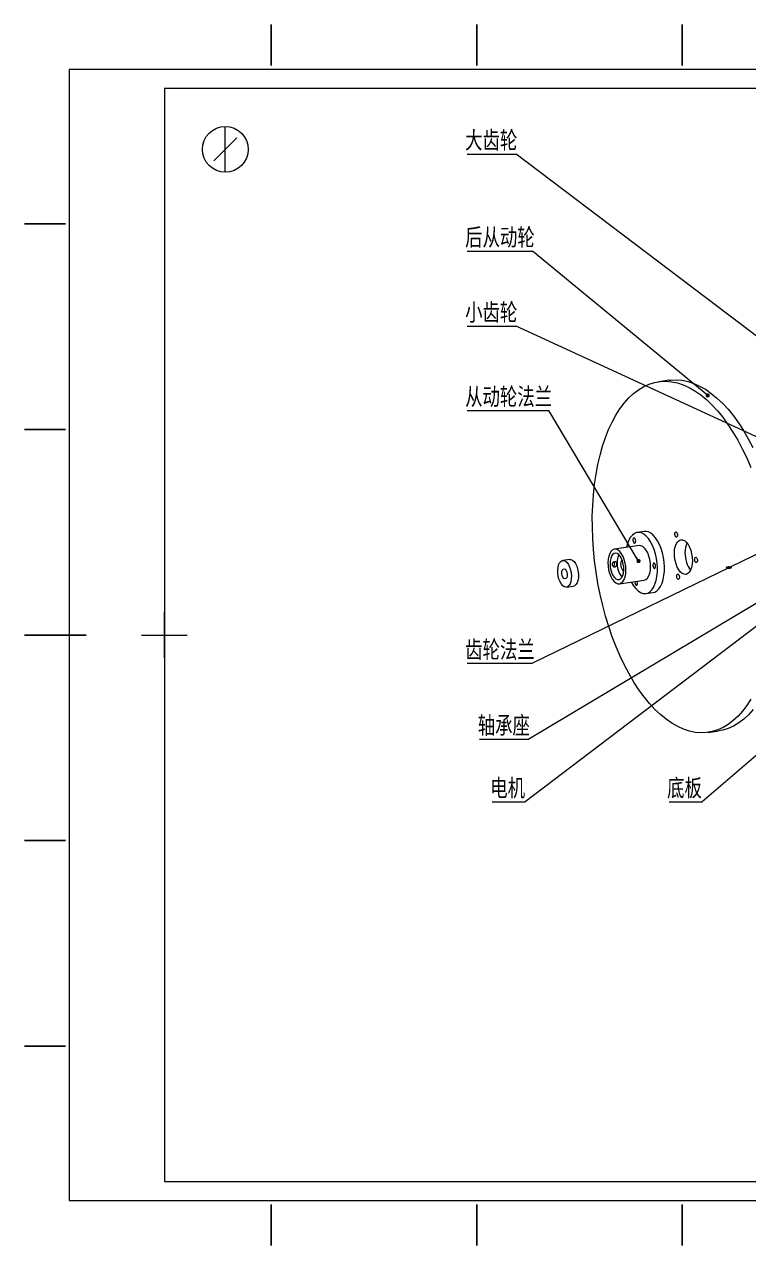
# Model space of a CAD drawing. Header units: millimetres. Extents: x 0 to 420, y 0 to 297.
# Drawn here: x 0 to 176.4, y 0 to 297 of the extents above; entities that cross this region are included whole.
import ezdxf

# ---------------------------------------------------------------- set-up
doc = ezdxf.new("R2010")
doc.units = ezdxf.units.MM
doc.layers.add('图框', color=7, linetype='Continuous')
doc.styles.add('SLDTEXTSTYLE1', font='hyswlongfangsong.ttf', dxfattribs={"bigfont": 'bigfont'})
doc.styles.get("Standard").update_dxf_attribs({"font": 'hyswlongfangsong.ttf'})
doc.dimstyles.new('SLDDIMSTYLE0', dxfattribs={"dimtxt": 2.5, "dimasz": 1.016, "dimexe": 0, "dimexo": 0.625, "dimgap": 0, "dimtad": 1, "dimdec": 0, "dimrnd": 1e-09, "dimtxsty": 'STANDARD', "dimblk1": 'DOT', "dimblk2": 'DOT', "dimsah": 1, "dimcen": 2.5, "dimazin": 3, "dimtfac": 1.016, "dimtdec": 0, "dimtmove": 0, "dimatfit": 3, "dimldrblk": 'DOT', "dimfrac": 2})

# ---------------------------------------------------------------- blocks, each defined once
blk = doc.blocks.new('SW_NOTE_0_2')
at = {"layer": '图框', "color": 0}
blk.add_line((-15.91, 0), (0, 0), dxfattribs=at)
at = {"layer": '图框', "color": 0, "insert": (-16.4, 5.52), "char_height": 4.233, "attachment_point": 1, "style": 'SLDTEXTSTYLE1'}
blk.add_mtext('后从动轮', dxfattribs=at)
blk = doc.blocks.new('_Dot')
at = {"color": 0, "linetype": 'ByBlock', "lineweight": -2}
blk.add_line((-0.5, 0), (-1, 0), dxfattribs=at)
at = {"color": 0, "linetype": 'ByBlock', "const_width": 0.5}
blk.add_lwpolyline([(-0.25, 0, 1), (0.25, 0, 1)], format="xyb", close=True, dxfattribs=at)
blk = doc.blocks.new('SW_NOTE_0_3')
at = {"layer": '图框', "color": 0}
blk.add_line((-19.86, 0), (0, 0), dxfattribs=at)
at = {"layer": '图框', "color": 0, "insert": (-20.35, 5.5), "char_height": 4.233, "attachment_point": 1, "style": 'SLDTEXTSTYLE1'}
blk.add_mtext('从动轮法兰', dxfattribs=at)
blk = doc.blocks.new('SW_NOTE_0_11')
at = {"layer": '图框', "color": 0}
blk.add_line((-11.95, 0), (0, 0), dxfattribs=at)
at = {"layer": '图框', "color": 0, "insert": (-12.41, 5.49), "char_height": 4.233, "attachment_point": 1, "style": 'SLDTEXTSTYLE1'}
blk.add_mtext('轴承座', dxfattribs=at)
blk = doc.blocks.new('SW_NOTE_0_12')
at = {"layer": '图框', "color": 0}
blk.add_line((-8.01, 0), (0, 0), dxfattribs=at)
at = {"layer": '图框', "color": 0, "insert": (-8.49, 5.55), "char_height": 4.233, "attachment_point": 1, "style": 'SLDTEXTSTYLE1'}
blk.add_mtext('底板', dxfattribs=at)
blk = doc.blocks.new('SW_NOTE_0_13')
at = {"layer": '图框', "color": 0}
blk.add_line((-15.91, 0), (0, 0), dxfattribs=at)
at = {"layer": '图框', "color": 0, "insert": (-16.39, 5.48), "char_height": 4.233, "attachment_point": 1, "style": 'SLDTEXTSTYLE1'}
blk.add_mtext('齿轮法兰', dxfattribs=at)
blk = doc.blocks.new('SW_NOTE_0_14')
at = {"layer": '图框', "color": 0}
blk.add_line((-11.96, 0), (0, 0), dxfattribs=at)
at = {"layer": '图框', "color": 0, "insert": (-12.45, 5.57), "char_height": 4.233, "attachment_point": 1, "style": 'SLDTEXTSTYLE1'}
blk.add_mtext('大齿轮', dxfattribs=at)
blk = doc.blocks.new('SW_NOTE_0_15')
at = {"layer": '图框', "color": 0}
blk.add_line((-11.95, 0), (0, 0), dxfattribs=at)
at = {"layer": '图框', "color": 0, "insert": (-12.44, 5.51), "char_height": 4.233, "attachment_point": 1, "style": 'SLDTEXTSTYLE1'}
blk.add_mtext('小齿轮', dxfattribs=at)
blk = doc.blocks.new('SW_NOTE_0_16')
at = {"layer": '图框', "color": 0}
blk.add_line((-8.03, 0), (0, 0), dxfattribs=at)
at = {"layer": '图框', "color": 0, "insert": (-8.47, 5.55), "char_height": 4.233, "attachment_point": 1, "style": 'SLDTEXTSTYLE1'}
blk.add_mtext('电机', dxfattribs=at)
blk = doc.blocks.new('HH_FRAME_C429X297')
at = {"layer": 'HH_TITLE'}
for p, q in [((214.44, 287), (214.44, 299)), ((208.44, 293), (220.44, 293)), ((41, 271), (41, 283)), ((41, 277), (44, 280)), ((41, 277), (38, 274)), ((25, 143.5), (25, 155.5)), ((423.88, 143.5), (423.88, 155.5)), ((19, 149.5), (31, 149.5)), ((417.88, 149.5), (429.88, 149.5)), ((243.88, 50), (423.88, 50)), ((351.88, 28), (351.88, 50)), ((387.88, 28), (387.88, 50)), ((387.88, 39), (423.88, 39)), ((243.88, 28), (423.88, 28)), ((279.88, 18), (279.88, 28)), ((315.88, 18), (315.88, 28)), ((351.88, 18), (351.88, 28)), ((387.88, 18), (387.88, 28)), ((243.88, 18), (423.88, 18)), ((279.88, 6), (279.88, 18)), ((315.88, 6), (315.88, 18)), ((351.88, 6), (351.88, 18)), ((387.88, 6), (387.88, 18)), ((214.44, 0), (214.44, 12)), ((208.44, 6), (220.44, 6))]:
    blk.add_line(p, q, dxfattribs=at)
for points in [[(0, 1), (428.88, 1), (428.88, 298), (0, 298)], [(25, 6), (423.88, 6), (423.88, 293), (25, 293)], [(243.88, 6), (423.88, 6), (423.88, 62), (243.88, 62)]]:
    blk.add_lwpolyline(points, close=True, dxfattribs=at)
blk.add_circle((41, 277), 6, dxfattribs=at)
for s, height, p in [('东方宏华 · 钻机电控', 5, (297.93, 53.5)), ('比  例', 2.5, (400.49, 48.25)), ('图  名', 2.5, (292.49, 41.75)), ('图  号', 2.5, (364.49, 41.75)), ('阶  段', 2.5, (400.49, 37.25)), ('材料', 2.2, (258.72, 24.4)), ('重量', 2.2, (294.72, 24.4)), ('版本', 2.2, (330.72, 24.4)), ('日期', 2.2, (366.72, 24.4)), ('图幅', 2.2, (402.72, 24.4)), ('设计', 2.2, (258.72, 13.4)), ('校对', 2.2, (294.72, 13.4)), ('审核', 2.2, (330.72, 13.4)), ('批准', 2.2, (366.72, 13.4)), ('会签', 2.2, (402.72, 13.4))]:
    blk.add_text(s, height=height, dxfattribs=at).set_placement(p)
for tag, p, height in [('SCALE', (399.41, 43), 3), ('TITLE', (287.09, 32.5), 5), ('DWG_NO', (362.33, 33.25), 3.5), ('STAGE', (399.41, 32), 3), ('MATERIAL', (255.84, 19.1), 2.8), ('WEIGHT', (291.84, 19.1), 2.8), ('VERSION', (327.84, 19.1), 2.8), ('DATE', (363.84, 19.1), 2.8), ('SHEET', (399.84, 19.1), 2.8), ('DESIGN', (255.84, 8.1), 2.8), ('CHECKED', (291.84, 8.1), 2.8), ('REVIEWED', (327.84, 8.1), 2.8), ('APPROVED', (363.84, 8.1), 2.8), ('COUNTERSIGN', (399.84, 8.1), 2.8)]:
    blk.add_attdef(tag, p, '', height=height, dxfattribs=at)

msp = doc.modelspace()

# ---------------------------------------------------------------- linework, layer by layer
at = {"color": 7, "linetype": 'Continuous', "lineweight": 35}
for p, q in [((60, 287), (60, 297)), ((110, 287), (110, 297)), ((160, 287), (160, 297)), ((10, 248.5), (0, 248.5)), ((10, 198.5), (0, 198.5)), ((0, 148.5), (15, 148.5)), ((10, 148.5), (0, 148.5)), ((10, 98.5), (0, 98.5)), ((10, 48.5), (0, 48.5)), ((60, 10), (60, 0)), ((110, 10), (110, 0)), ((160, 10), (160, 0))]:
    msp.add_line(p, q, dxfattribs=at)
at = {"color": 7, "linetype": 'Continuous', "lineweight": 25}
for p, q in [((156.85, 210.46), (154.27, 210.1)), ((150.78, 173.69), (149.07, 173.45)), ((149.52, 170.23), (143.52, 169.38)), ((132.63, 166.84), (130.92, 166.6)), ((131.82, 160.16), (133.54, 160.4)), ((144.7, 160.97), (150.71, 161.81)), ((151.16, 158.59), (152.87, 158.83)), ((166.28, 124.81), (168.86, 125.17))]:
    msp.add_line(p, q, dxfattribs=at)
at = {"color": 7, "linetype": 'Continuous', "lineweight": 25, "flags": 128}
for points in [[(142.13, 150.55), (141.35, 153.1), (140.65, 155.71), (140.03, 158.36), (139.5, 161.06), (139.05, 163.78), (138.69, 166.52), (138.41, 169.26), (138.23, 171.99), (138.14, 174.7), (138.13, 177.39), (138.22, 180.03), (138.4, 182.62), (138.67, 185.15), (139.03, 187.61), (139.47, 189.98), (140, 192.26), (140.62, 194.44), (141.31, 196.51), (142.09, 198.46), (142.93, 200.28), (143.85, 201.97), (144.84, 203.52), (145.89, 204.91), (147, 206.15), (148.16, 207.24), (149.38, 208.16), (150.63, 208.91), (151.93, 209.49), (153.26, 209.9), (154.62, 210.14), (156.01, 210.2), (157.41, 210.08), (158.82, 209.79), (160.24, 209.33), (161.66, 208.69), (163.08, 207.88), (164.48, 206.91), (165.86, 205.78), (167.23, 204.49), (168.56, 203.04), (169.86, 201.45), (171.12, 199.72), (172.34, 197.86), (173.5, 195.87), (174.61, 193.76), (175.67, 191.55), (176.66, 189.24)], [(156.85, 210.46), (157.2, 210.5), (158.58, 210.56), (159.98, 210.45), (161.4, 210.16), (162.82, 209.69), (164.23, 209.05), (165.65, 208.25), (167.05, 207.27), (168.44, 206.14), (169.8, 204.85), (171.13, 203.4), (172.43, 201.81), (173.69, 200.08), (174.91, 198.22), (176.07, 196.23), (177.19, 194.13)], [(150.45, 158.63), (151.03, 158.58), (151.59, 158.71), (152.12, 159.01), (152.6, 159.47), (153.02, 160.09), (153.37, 160.85), (153.65, 161.72), (153.84, 162.7), (153.95, 163.76), (153.97, 164.87), (153.89, 166), (153.73, 167.14), (153.48, 168.25), (153.16, 169.31), (152.76, 170.29), (152.3, 171.17), (151.79, 171.93), (151.24, 172.55), (150.66, 173.02), (150.07, 173.33), (149.48, 173.46), (148.91, 173.42), (148.36, 173.2), (147.86, 172.82), (147.41, 172.28), (147.02, 171.59), (146.7, 170.77), (146.47, 169.84), (146.46, 169.8)], [(152.87, 158.83), (153.31, 158.95), (153.83, 159.25), (154.31, 159.71), (154.74, 160.33), (155.09, 161.09), (155.37, 161.97), (155.56, 162.94), (155.67, 164), (155.68, 165.11), (155.61, 166.25), (155.45, 167.38), (155.2, 168.49), (154.87, 169.55), (154.47, 170.53), (154.01, 171.41), (153.5, 172.17), (152.95, 172.79), (152.38, 173.26), (151.79, 173.57), (151.2, 173.7), (150.78, 173.69)], [(158.24, 172.67), (158.18, 172.91), (158.18, 173.16), (158.23, 173.37), (158.32, 173.51), (158.44, 173.57), (158.57, 173.52), (158.69, 173.38), (158.78, 173.18), (158.84, 172.93), (158.84, 172.68), (158.79, 172.47), (158.7, 172.33), (158.58, 172.28), (158.45, 172.32), (158.33, 172.46), (158.24, 172.67)], [(144.3, 160.98), (144.75, 160.97), (145.17, 161.15), (145.54, 161.5), (145.86, 162), (146.09, 162.65), (146.24, 163.41), (146.3, 164.25), (146.26, 165.12), (146.12, 166), (145.9, 166.84), (145.6, 167.61), (145.24, 168.27), (144.82, 168.8), (144.38, 169.17), (143.92, 169.36), (143.47, 169.38), (143.05, 169.2), (142.68, 168.85), (142.36, 168.34), (142.13, 167.7), (141.98, 166.94), (141.92, 166.1), (141.96, 165.23), (142.1, 164.35), (142.32, 163.51), (142.62, 162.74), (142.98, 162.07), (143.4, 161.55), (143.84, 161.18), (144.3, 160.98)], [(148.37, 170.85), (148.5, 170.87), (148.6, 170.98), (148.66, 171.18), (148.68, 171.42), (148.64, 171.67), (148.56, 171.89), (148.44, 172.05), (148.31, 172.13), (148.19, 172.11), (148.09, 172), (148.02, 171.81), (148.01, 171.57), (148.05, 171.31), (148.13, 171.09), (148.24, 170.93), (148.37, 170.85)], [(150.71, 161.81), (150.75, 161.82), (151.17, 161.99), (151.55, 162.34), (151.86, 162.85), (152.09, 163.5), (152.24, 164.26), (152.3, 165.09), (152.26, 165.97), (152.13, 166.85), (151.9, 167.69), (151.6, 168.46), (151.24, 169.12), (150.82, 169.65), (150.38, 170.02), (149.92, 170.21), (149.52, 170.23)], [(158.49, 165.78), (158.27, 166.63), (158.13, 167.5), (158.09, 168.38), (158.15, 169.21), (158.3, 169.97), (158.53, 170.62), (158.85, 171.13), (159.22, 171.48), (159.64, 171.65), (160.09, 171.64), (160.55, 171.45), (160.99, 171.08), (161.41, 170.55), (161.77, 169.89), (162.07, 169.12), (162.29, 168.28), (162.43, 167.4), (162.47, 166.52), (162.41, 165.69), (162.26, 164.93), (162.03, 164.28), (161.71, 163.77), (161.34, 163.42), (160.92, 163.25), (160.47, 163.26), (160.01, 163.46), (159.57, 163.82), (159.15, 164.35), (158.79, 165.01), (158.49, 165.78)], [(130.96, 160.48), (130.6, 160.88), (130.28, 161.42), (130.02, 162.06), (129.83, 162.78), (129.72, 163.52), (129.7, 164.26), (129.78, 164.96), (129.94, 165.56), (130.17, 166.05), (130.47, 166.4), (130.82, 166.58), (131.2, 166.59), (131.59, 166.43), (131.97, 166.1), (132.31, 165.63), (132.6, 165.03), (132.83, 164.35), (132.98, 163.61), (133.04, 162.86), (133.01, 162.14), (132.9, 161.49), (132.7, 160.94), (132.43, 160.52), (132.1, 160.25), (131.73, 160.15), (131.35, 160.23), (130.96, 160.48)], [(132.63, 166.84), (132.92, 166.83), (133.31, 166.67), (133.68, 166.34), (134.03, 165.87), (134.32, 165.27), (134.55, 164.59), (134.7, 163.85), (134.76, 163.1), (134.73, 162.38), (134.61, 161.73), (134.41, 161.18), (134.14, 160.76), (133.81, 160.49), (133.54, 160.4)], [(144.26, 161.97), (144.64, 161.97), (144.99, 162.14), (145.29, 162.48), (145.53, 162.96), (145.7, 163.56), (145.78, 164.25), (145.76, 164.98), (145.66, 165.73), (145.48, 166.45), (145.22, 167.1), (144.9, 167.64), (144.54, 168.06), (144.16, 168.31), (143.77, 168.4), (143.4, 168.31), (143.07, 168.06), (142.8, 167.65), (142.59, 167.1), (142.47, 166.45), (142.44, 165.74), (142.5, 164.99), (142.64, 164.25), (142.86, 163.56), (143.15, 162.96), (143.49, 162.48), (143.87, 162.14), (144.26, 161.97)], [(144.58, 168.02), (144.51, 167.89), (144.31, 167.34), (144.19, 166.7), (144.15, 165.98), (144.21, 165.23), (144.35, 164.49), (144.58, 163.8), (144.87, 163.2), (145.21, 162.72), (145.35, 162.57)], [(163.08, 166.5), (163.03, 166.75), (163.03, 166.99), (163.07, 167.21), (163.16, 167.35), (163.28, 167.4), (163.41, 167.36), (163.53, 167.22), (163.63, 167.01), (163.68, 166.77), (163.68, 166.52), (163.64, 166.31), (163.55, 166.16), (163.43, 166.11), (163.3, 166.16), (163.17, 166.29), (163.08, 166.5)], [(131.21, 162.26), (130.99, 162.56), (130.82, 162.97), (130.73, 163.45), (130.75, 163.92), (130.86, 164.31), (131.04, 164.55), (131.28, 164.62), (131.53, 164.5), (131.76, 164.2), (131.92, 163.79), (132.01, 163.31), (131.99, 162.84), (131.89, 162.45), (131.7, 162.21), (131.46, 162.14), (131.21, 162.26)], [(153.22, 164.68), (153.34, 164.7), (153.44, 164.82), (153.51, 165.01), (153.52, 165.25), (153.48, 165.5), (153.4, 165.72), (153.29, 165.89), (153.16, 165.97), (153.03, 165.95), (152.93, 165.83), (152.87, 165.64), (152.85, 165.4), (152.89, 165.15), (152.97, 164.92), (153.09, 164.76), (153.22, 164.68)], [(147.65, 161.38), (147.69, 161.3), (148.18, 160.47), (148.71, 159.78), (149.27, 159.23), (149.86, 158.85), (150.45, 158.63)], [(148.84, 160.6), (148.96, 160.62), (149.06, 160.74), (149.13, 160.93), (149.14, 161.17), (149.1, 161.42), (149.05, 161.58)], [(158.7, 162.42), (158.65, 162.67), (158.65, 162.92), (158.69, 163.13), (158.78, 163.27), (158.9, 163.32), (159.03, 163.28), (159.15, 163.14), (159.25, 162.93), (159.3, 162.69), (159.3, 162.44), (159.26, 162.23), (159.17, 162.08), (159.05, 162.03), (158.92, 162.08), (158.79, 162.21), (158.7, 162.42)], [(176.71, 132.93), (175.72, 131.39), (174.67, 129.99), (173.56, 128.75), (172.4, 127.67), (171.18, 126.74), (169.93, 125.99), (168.63, 125.41), (167.3, 125), (165.93, 124.76), (164.55, 124.7), (163.15, 124.82), (161.74, 125.11), (160.32, 125.58), (158.9, 126.21), (157.48, 127.02), (156.08, 127.99), (154.69, 129.13), (153.33, 130.42), (152, 131.86), (150.7, 133.45), (149.44, 135.18), (148.22, 137.05), (147.06, 139.03), (145.95, 141.14), (144.89, 143.35), (143.9, 145.66), (142.98, 148.06), (142.13, 150.55)], [(177.24, 130.35), (176.13, 129.11), (174.97, 128.03), (173.76, 127.11), (172.5, 126.35), (171.2, 125.77), (169.87, 125.36), (168.86, 125.17)]]:
    msp.add_lwpolyline(points, dxfattribs=at)
at = {"color": 7, "linetype": 'Continuous', "flags": 128}
msp.add_lwpolyline([(170.81, 165), (170.68, 164.95), (170.65, 164.89), (170.71, 164.83), (170.86, 164.78), (171.08, 164.76), (171.33, 164.75), (171.58, 164.76), (171.78, 164.8), (171.91, 164.85), (171.95, 164.91), (171.88, 164.96), (171.73, 165.01), (171.51, 165.04), (171.26, 165.05), (171.02, 165.03), (170.81, 165)], dxfattribs=at)
at = {"color": 7, "linetype": 'Continuous', "lineweight": 25}
for centre, radius, start, end in [((167.69, 168.51), 7.03, 159.544, 199.6022), ((147.16, 165.6), 2.14, 147.011, 229.0204), ((166.13, 167.65), 5.29, 196.4812, 219.2136), ((149.3, 161.31), 0.84, 166.7814, 236.7383)]:
    msp.add_arc(centre, radius, start, end, dxfattribs=at)
for points, knots in [([(142.96, 165.62), (142.96, 165.7), (142.97, 165.84), (143.07, 166.04), (143.21, 166.2), (143.39, 166.31), (143.58, 166.35), (143.76, 166.32), (143.91, 166.22), (144.02, 166.06), (144.08, 165.86), (144.08, 165.65), (144.03, 165.43), (143.92, 165.25), (143.77, 165.11), (143.59, 165.04), (143.4, 165.05), (143.22, 165.13), (143.07, 165.27), (142.98, 165.44), (142.97, 165.57), (142.96, 165.62)], [0, 0, 0, 0, 0.052966, 0.105907, 0.15949, 0.213551, 0.266897, 0.319446, 0.372358, 0.42622, 0.480155, 0.533186, 0.585749, 0.638962, 0.692978, 0.746701, 0.799452, 0.852085, 0.905617, 0.959682, 1, 1, 1, 1]), ([(143.16, 165.2), (143.2, 165.22), (143.31, 165.26), (143.44, 165.41), (143.53, 165.6), (143.57, 165.82), (143.55, 166.04), (143.49, 166.21), (143.42, 166.28), (143.4, 166.3)], [0, 0, 0, 0, 0.120925, 0.277725, 0.43615, 0.594658, 0.75159, 0.907749, 1, 1, 1, 1])]:
    msp.add_open_spline(points, degree=3, knots=knots, dxfattribs=at)

# ---------------------------------------------------------------- block references
at = {"xscale": 0.9264214046822743, "yscale": 0.9264214046822743}
msp.add_blockref('HH_FRAME_C429X297', (10.87, 10), dxfattribs=at).add_auto_attribs({'TITLE': '爆炸图', 'DWG_NO': '1-2', 'SCALE': '1:10', 'WEIGHT': '0.681'})
at = {"layer": '图框'}
for name, p in [('SW_NOTE_0_14', (119.64, 265.42)), ('SW_NOTE_0_2', (123.59, 241.85)), ('SW_NOTE_0_15', (119.63, 223.64)), ('SW_NOTE_0_3', (127.54, 203.11)), ('SW_NOTE_0_13', (123.58, 141.61)), ('SW_NOTE_0_11', (122.66, 123.18)), ('SW_NOTE_0_16', (121.77, 107.89)), ('SW_NOTE_0_12', (164.81, 107.89))]:
    msp.add_blockref(name, p, dxfattribs=at)

# ---------------------------------------------------------------- leaders
for points in [[(219.08, 190.12), (119.64, 265.42)], [(166.19, 206.76), (123.59, 241.85)], [(201.58, 185.86), (119.63, 223.64)], [(149.37, 166.48), (127.54, 203.11)], [(212.34, 184.77), (123.58, 141.61)], [(204.38, 170.68), (121.77, 107.89)], [(188.73, 162.62), (122.66, 123.18)], [(214.76, 150.77), (164.81, 107.89)]]:
    msp.add_leader(points, dimstyle='SLDDIMSTYLE0', dxfattribs=at)

doc.saveas('drawing.dxf')
